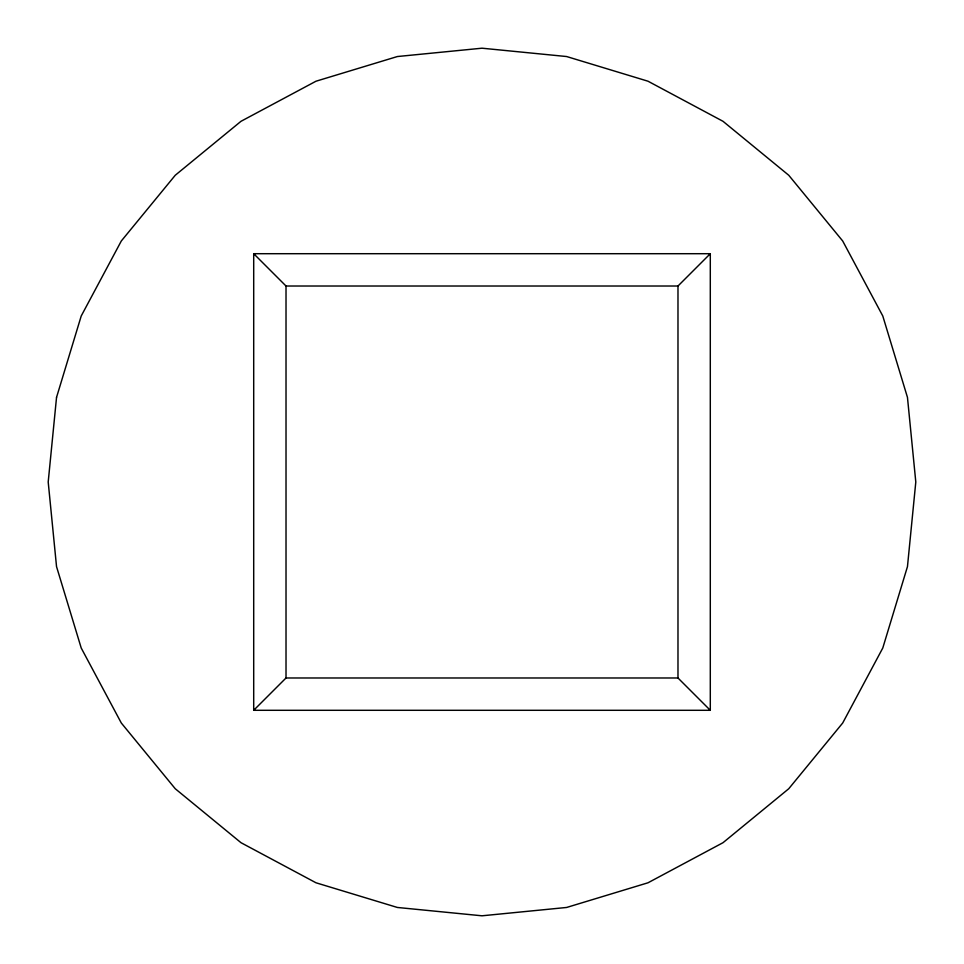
<?xml version="1.0" encoding="UTF-8"?>
<svg xmlns="http://www.w3.org/2000/svg" width="964" height="964" viewBox="0 0 964 964"><rect width="100%" height="100%" fill="white"/><g stroke="black" fill="none" stroke-linecap="round" stroke-linejoin="round"><path stroke-width="1.45" d="M253.701 710.299L286.019 677.981L677.981 677.981L710.299 710.299L710.299 253.701L253.701 253.701L253.701 710.299L710.299 710.299M253.701 253.701L286.019 286.019L677.981 286.019L710.299 253.701M677.981 286.019L677.981 677.981M286.019 286.019L286.019 677.981M56.539 397.373L48.2 482L56.539 566.627L81.217 648.013L121.307 723.012L175.255 788.745L240.988 842.693L315.987 882.783L397.373 907.461L482 915.8L566.627 907.461L648.013 882.783L723.012 842.693L788.745 788.745L842.693 723.012L882.783 648.013L907.461 566.627L915.8 482L907.461 397.373L882.783 315.987L842.693 240.988L788.745 175.255L723.012 121.307L648.013 81.217L566.627 56.539L482 48.2L397.373 56.539L315.987 81.217L240.988 121.307L175.255 175.255L121.307 240.988L81.217 315.987L56.539 397.373"/></g></svg>
